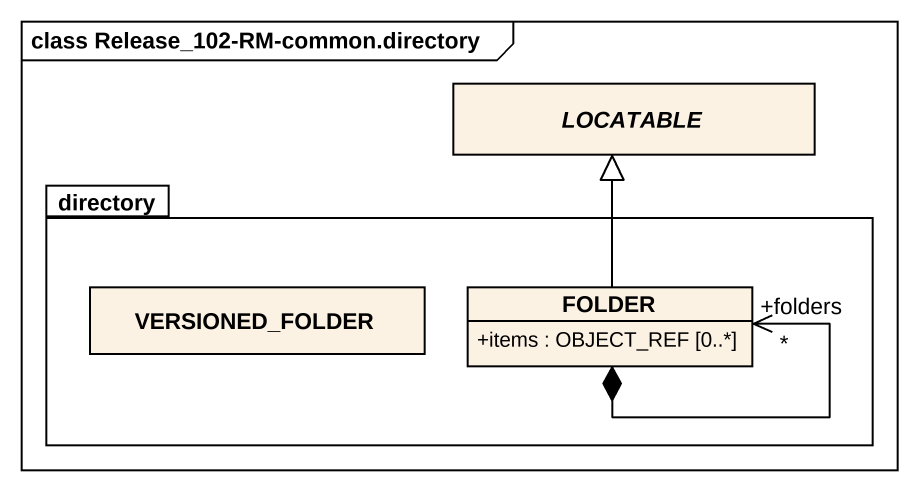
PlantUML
@startuml
mainframe class Release_102-RM-common.directory
hide circle
hide empty members
skinparam classAttributeIconSize 0
abstract class LOCATABLE
package directory {
  class VERSIONED_FOLDER
  class "FOLDER" as FOLDER_ {
    +items : OBJECT_REF [0..*]
  }
}
FOLDER_ -up-|> LOCATABLE
FOLDER_ *--> "+folders\n*" FOLDER_
@enduml
